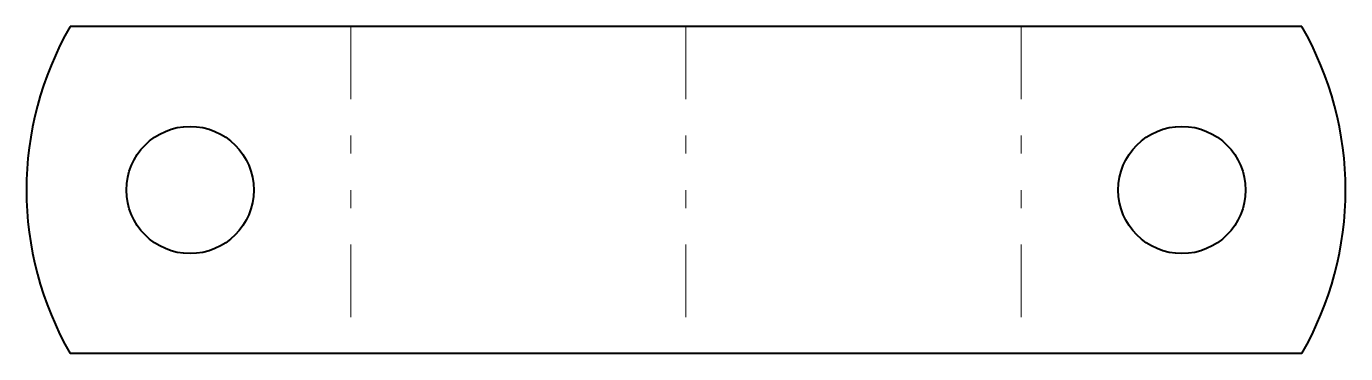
# Model space of a CAD drawing. Header units: millimetres. Extents: x -36.3 to 36.3, y -9 to 9.
import ezdxf

# ---------------------------------------------------------------- set-up
doc = ezdxf.new("R2010")
doc.units = ezdxf.units.MM
doc.linetypes.add('K5LT_BASIC', pattern=[0])
doc.linetypes.add('K5LT_CHAIN_LINE_WITH_2_POINTS', pattern=[12, 4, -2, 1, -2, 1, -2])

msp = doc.modelspace()

# ---------------------------------------------------------------- linework, layer by layer
at = {"color": 7, "linetype": 'K5LT_BASIC', "lineweight": 40}
for p, q in [((-23.127, 9), (-33.841, 9)), ((-13.732, 9), (-23.127, 9)), ((13.732, 9), (-13.732, 9)), ((23.127, 9), (13.732, 9)), ((33.841, 9), (23.127, 9)), ((-23.127, -9), (-33.841, -9)), ((-13.732, -9), (-23.127, -9)), ((13.732, -9), (-13.732, -9)), ((23.127, -9), (13.732, -9)), ((33.841, -9), (23.127, -9))]:
    msp.add_line(p, q, dxfattribs=at)
at = {"color": 7, "linetype": 'K5LT_CHAIN_LINE_WITH_2_POINTS', "lineweight": 18}
for p, q in [((-18.43, 9), (-18.43, -9)), ((0, 9), (0, -9)), ((18.43, 9), (18.43, -9))]:
    msp.add_line(p, q, dxfattribs=at)
at = {"color": 7, "linetype": 'K5LT_BASIC', "lineweight": 40}
for centre in [(-27.253, 0), (27.253, 0)]:
    msp.add_circle(centre, 3.5, dxfattribs=at)
for centre, start, end in [((-18.253, 0), 150, 210), ((18.253, 0), 330, 30)]:
    msp.add_arc(centre, 18, start, end, dxfattribs=at)

doc.saveas('drawing.dxf')
